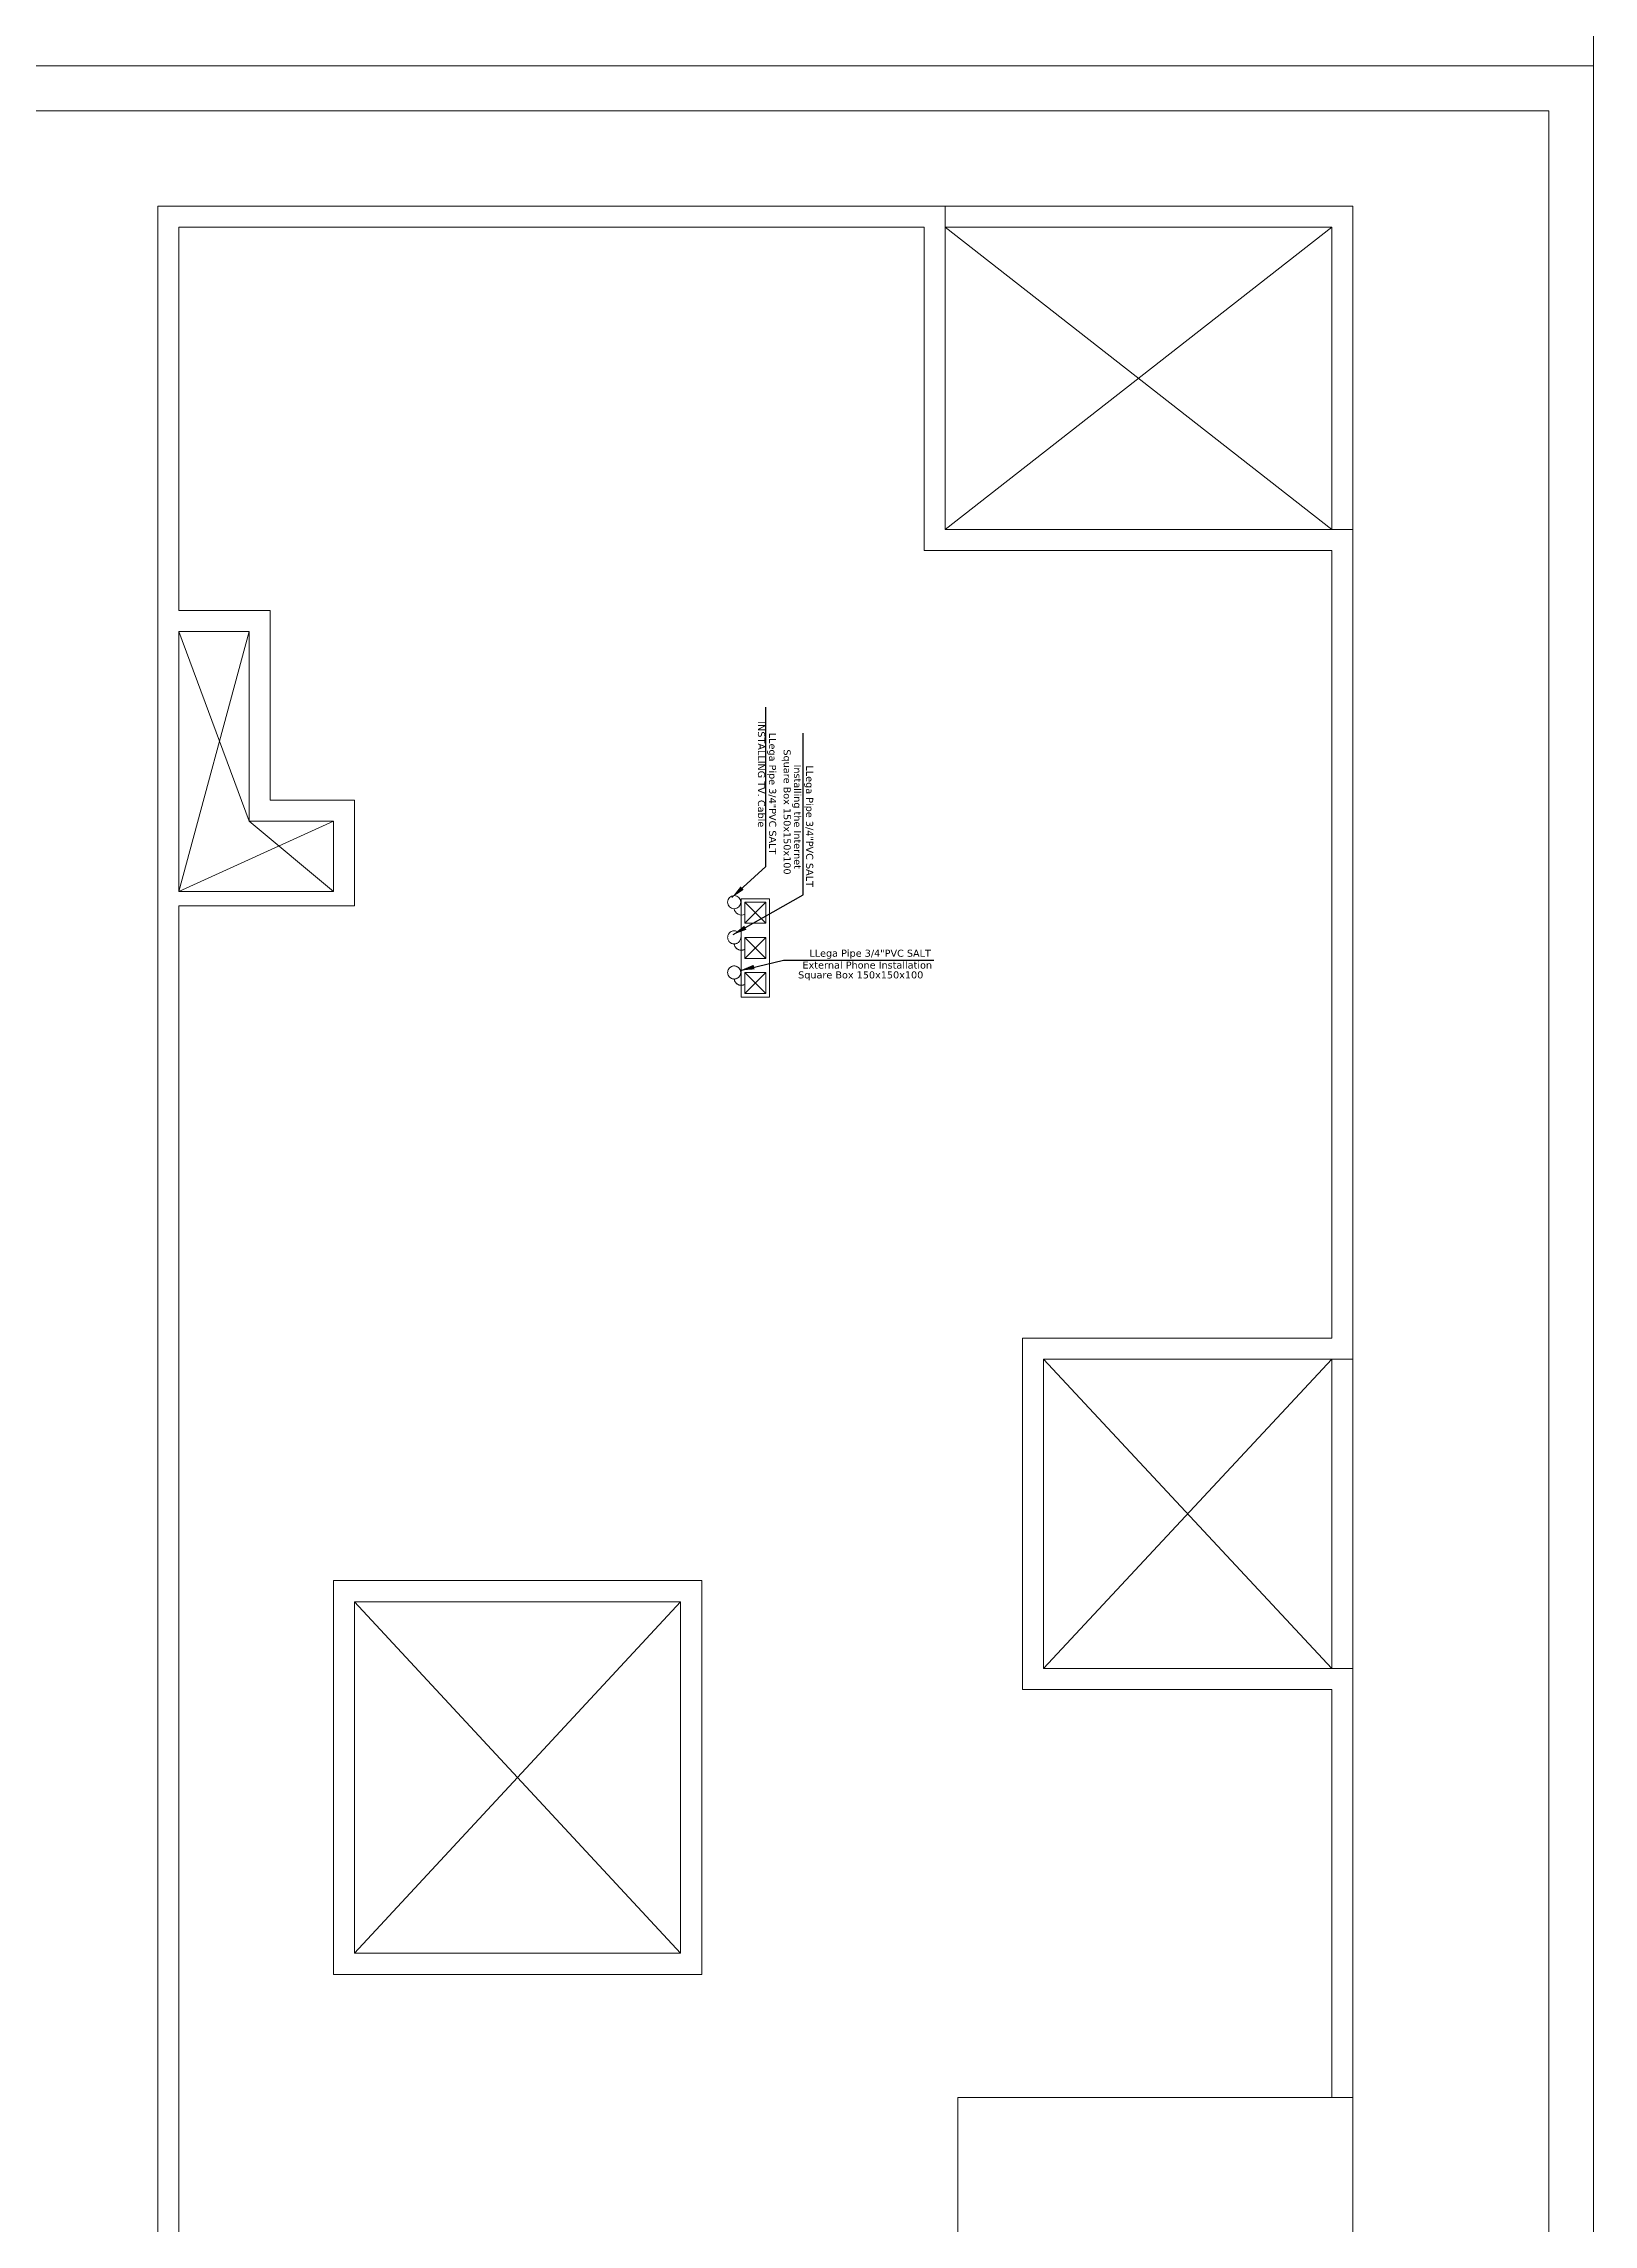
# Model space of a CAD drawing. Header units: millimetres. Extents: x -59 to 123, y 54 to 155.
# Drawn here: x 18.54 to 29.56, y 109.48 to 124.98 of the extents above; entities that cross this region are included whole.
import ezdxf
from ezdxf.enums import TextEntityAlignment as Align

# ---------------------------------------------------------------- set-up
doc = ezdxf.new("R2010")
doc.units = ezdxf.units.MM
for name, pattern in [('ACAD_ISO12W100', [21, 12, -3, 0, -3, 0, -3]), ('ACAD_ISO13W100', [36, 12, -3, 12, -3, 0, -3, 0, -3]), ('CENTER', [50.8, 31.75, -6.35, 6.35, -6.35]), ('CONTINUA', [0])]:
    doc.linetypes.add(name, pattern=pattern)
doc.layers.get('0').update_dxf_attribs({"lineweight": 9})
doc.layers.get('Defpoints').update_dxf_attribs({"lineweight": 0})
for name, color, linetype, lineweight in [('DET-CORTE', 86, 'Continuous', 50), ('Internet', 150, 'ACAD_ISO13W100', 25), ('mobiliario', 7, 'Continuous', 0), ('murobajo', 7, 'Continuous', 30), ('MUROS', 7, 'Continuous', 80), ('texto red', 7, 'Continuous', 9)]:
    doc.layers.add(name, color=color, linetype=linetype, lineweight=lineweight)
doc.layers.add('telefono', color=54, linetype='Continuous')
doc.layers.add('TV', color=140, linetype='ACAD_ISO12W100')
doc.styles.add('style4', font='verdanab.ttf', dxfattribs={"height": 0.1})
doc.styles.add('textcosan', font='verdana.ttf', dxfattribs={"height": 0.1})
doc.linetypes.add('FENCELINE2', pattern='A,6.35,-2.54,[132,ltypeshp.shx,S=2.54,R=0,X=-2.54,Y=0],-2.54,25.4', length=36.83)
doc.dimstyles.new('dimension horizontal', dxfattribs={"dimtxt": 0.08, "dimasz": 0.1, "dimexe": 0.15, "dimexo": 0.3, "dimgap": 0.01, "dimtad": 2, "dimtih": 1, "dimtoh": 1, "dimzin": 1, "dimtxsty": 'style4', "dimblk": 'ARCHTICK', "dimcen": 0.08, "dimadec": 0, "dimazin": 0, "dimtfac": 1, "dimtmove": 0, "dimatfit": 3, "dimfxl": 1, "dimarcsym": 0})

# ---------------------------------------------------------------- blocks, each defined once
blk = doc.blocks.new('A$C55F07E59')
at = {"linetype": 'CONTINUA'}
blk.add_lwpolyline([(5.69, 5.55), (8.5, 5.55), (8.5, 1.5), (5.69, 1.5)], close=True, dxfattribs=at)
at = {"layer": 'mobiliario', "lineweight": -2, "ltscale": 0.3}
for p, q in [((5.6, 19), (8.5, 19)), ((8.5, 16.7), (8.5, 19)), ((8.35, 18.85), (5.6, 18.85)), ((5.6, 18.85), (8.35, 16.7)), ((8.35, 18.85), (5.6, 16.7)), ((8.35, 16.7), (8.35, 18.85)), ((0.65, 14.625), (0.15, 15.975)), ((0.65, 15.975), (0.15, 14.125)), ((1.25, 14.625), (0.15, 14.125)), ((0.65, 14.625), (1.25, 14.125)), ((6.3, 8.6), (8.35, 10.8)), ((6.3, 10.8), (8.35, 8.6)), ((8.35, 10.8), (8.35, 8.6)), ((8.5, 10.8), (8.5, 8.6)), ((1.4, 9.075), (3.719, 6.575)), ((1.4, 6.575), (3.719, 9.075))]:
    blk.add_line(p, q, dxfattribs=at)
at = {"layer": 'murobajo', "lineweight": -2}
for p, q in [((5.6, 19), (0, 19)), ((0, 19), (0, 3.575)), ((5.6, 16.7), (5.6, 19)), ((5.45, 18.85), (0.15, 18.85)), ((0.15, 18.85), (0.15, 16.125)), ((5.45, 16.55), (5.45, 18.85)), ((5.6, 16.7), (8.5, 16.7)), ((8.5, 10.8), (8.5, 16.7)), ((5.45, 16.55), (8.35, 16.55)), ((8.35, 10.95), (8.35, 16.55)), ((0.75, 16.125), (0.15, 16.125)), ((0.15, 16.125), (0.8, 16.125)), ((0.15, 15.975), (0.15, 14.125)), ((0.15, 15.975), (0.65, 15.975)), ((0.65, 15.975), (0.65, 14.625)), ((0.8, 16.125), (0.8, 14.775)), ((0.8, 14.775), (1.4, 14.775)), ((1.4, 14.025), (1.4, 14.775)), ((0.65, 14.625), (1.25, 14.625)), ((1.25, 14.125), (1.25, 14.625)), ((1.25, 14.125), (0.15, 14.125)), ((0.15, 14.025), (0.15, 3.725)), ((1.4, 14.025), (0.15, 14.025)), ((6.15, 10.95), (8.35, 10.95)), ((6.15, 10.95), (6.15, 8.45)), ((6.3, 10.8), (8.5, 10.8)), ((6.3, 10.8), (6.3, 8.6)), ((3.869, 9.225), (1.25, 9.225)), ((1.25, 6.425), (1.25, 9.225)), ((3.869, 9.225), (3.869, 6.425)), ((3.719, 9.075), (1.4, 9.075)), ((1.4, 6.575), (1.4, 9.075)), ((3.719, 9.075), (3.719, 6.575)), ((6.3, 8.6), (8.5, 8.6)), ((8.5, 5.55), (8.5, 8.6)), ((6.15, 8.45), (8.35, 8.45)), ((8.35, 5.55), (8.35, 8.45)), ((3.719, 6.575), (1.4, 6.575)), ((3.869, 6.425), (1.25, 6.425))]:
    blk.add_line(p, q, dxfattribs=at)
at = {"layer": 'MUROS', "lineweight": -2}
for p, q in [((5.69, 5.55), (8.5, 5.55)), ((5.69, 5.25), (5.69, 5.55)), ((8.5, 1.5), (8.5, 5.55))]:
    blk.add_line(p, q, dxfattribs=at)
blk = doc.blocks.new('_ArchTick')
at = {"color": 0, "linetype": 'ByBlock', "const_width": 0.15}
blk.add_lwpolyline([(-0.5, -0.5), (0.5, 0.5)], dxfattribs=at)

msp = doc.modelspace()

# ---------------------------------------------------------------- linework, layer by layer
at = {"lineweight": 5}
msp.add_lwpolyline([(23.7007, 118.9041), (23.5007, 118.9041), (23.5007, 118.2045), (23.7007, 118.2045)], close=True, dxfattribs=at)
at = {"layer": 'Defpoints', "lineweight": 5, "ltscale": 0.5}
for points in [[(-14.6883, 124.826), (29.5617, 124.826), (29.5617, 154.6086), (-14.6883, 154.6086)], [(-14.6883, 95.0434), (29.5617, 95.0434), (29.5617, 124.826), (-14.6883, 124.826)]]:
    msp.add_lwpolyline(points, close=True, dxfattribs=at)
at = {"layer": 'DET-CORTE', "lineweight": 5, "ltscale": 0.5}
msp.add_lwpolyline([(-14.3704, 95.3613), (29.2437, 95.3613), (29.2437, 124.508), (-14.3704, 124.508)], close=True, dxfattribs=at)
at = {"layer": 'Internet', "lineweight": 5, "ltscale": 0.02}
for p, q in [((23.5257, 118.6291), (23.6757, 118.4791)), ((23.5257, 118.4791), (23.6757, 118.6291)), ((23.5257, 118.6291), (23.6757, 118.4791)), ((23.5257, 118.4791), (23.6757, 118.6291))]:
    msp.add_line(p, q, dxfattribs=at)
msp.add_lwpolyline([(23.6757, 118.6291), (23.5257, 118.6291), (23.5257, 118.4791), (23.6757, 118.4791)], close=True, dxfattribs=at)
msp.add_lwpolyline([(23.6757, 118.6291), (23.5257, 118.6291), (23.5257, 118.4791), (23.6757, 118.4791)], close=True, dxfattribs=at)
msp.add_circle((23.4507, 118.6291), 0.0466, dxfattribs=at)
msp.add_circle((23.4507, 118.6291), 0.0466, dxfattribs=at)
msp.add_arc((23.5011, 118.5886), 0.0507, 186.85689, 299.0526, dxfattribs=at)
msp.add_arc((23.5011, 118.5886), 0.0507, 186.85689, 299.0526, dxfattribs=at)
at = {"layer": 'telefono', "linetype": 'CENTER', "lineweight": 5, "ltscale": 0.015}
for p, q in [((23.5257, 118.3795), (23.6757, 118.2295)), ((23.5257, 118.2295), (23.6757, 118.3795))]:
    msp.add_line(p, q, dxfattribs=at)
msp.add_lwpolyline([(23.6757, 118.3795), (23.5257, 118.3795), (23.5257, 118.2295), (23.6757, 118.2295)], close=True, dxfattribs=at)
msp.add_circle((23.4507, 118.3795), 0.0466, dxfattribs=at)
msp.add_arc((23.5011, 118.339), 0.0507, 186.85689, 299.0526, dxfattribs=at)
at = {"layer": 'TV', "linetype": 'FENCELINE2', "lineweight": 5, "ltscale": 0.01}
for p, q in [((23.5257, 118.8791), (23.6757, 118.7291)), ((23.5257, 118.7291), (23.6757, 118.8791)), ((23.5257, 118.3795), (23.6757, 118.2295))]:
    msp.add_line(p, q, dxfattribs=at)
for points in [[(23.6757, 118.8791), (23.5257, 118.8791), (23.5257, 118.7291), (23.6757, 118.7291)], [(23.6757, 118.3795), (23.5257, 118.3795), (23.5257, 118.2295), (23.6757, 118.2295)]]:
    msp.add_lwpolyline(points, close=True, dxfattribs=at)
for centre in [(23.4507, 118.8791), (23.4507, 118.8791), (23.4507, 118.3795)]:
    msp.add_circle(centre, 0.0466, dxfattribs=at)
for centre in [(23.5011, 118.8386), (23.5011, 118.8386), (23.5011, 118.339)]:
    msp.add_arc(centre, 0.0507, 186.85689, 299.0526, dxfattribs=at)

# ---------------------------------------------------------------- block references
at = {"color": 251, "linetype": 'CONTINUA', "lineweight": 5}
msp.add_blockref('A$C55F07E59', (19.3507, 104.8294), dxfattribs=at)

# ---------------------------------------------------------------- texts
at = {"lineweight": 5, "style": 'textcosan'}
for s, rotation, p in [('INSTALLING TV. Cable ', 269.99999, (23.6197, 120.1661)), ('Square Box 150x150x100', 270.00001, (23.8024, 119.9657)), ('Installing the Internet', 270.00001, (23.8763, 119.858))]:
    msp.add_text(s, height=0.05, rotation=rotation, dxfattribs=at).set_placement(p)
for s, rotation, p in [('LLega Pipe 3/4"PVC SALT ', 269.99999, (23.6992, 119.1977)), ('LLega Pipe 3/4"PVC SALT ', 270.00001, (23.9624, 118.9657)), ('LLega Pipe 3/4"PVC SALT ', 0.00001, (24.8713, 118.4914)), ('Square Box 150x150x100', 0.00001, (24.7957, 118.3373)), ('External Phone Installation', 0.00001, (24.858, 118.4071))]:
    msp.add_text(s, height=0.05, rotation=rotation, dxfattribs=at).set_placement(p, align=Align.RIGHT)

# ---------------------------------------------------------------- leaders
at = {"layer": 'texto red', "lineweight": 5, "ltscale": 0.5}
for points in [[(23.4335, 118.9121), (23.6752, 119.1333), (23.6752, 120.2653)], [(23.4429, 118.6489), (23.9413, 118.9315), (23.9413, 120.0811)], [(23.4948, 118.3945), (23.8007, 118.468), (24.8713, 118.468)]]:
    msp.add_leader(points, dimstyle='dimension horizontal', dxfattribs=at)

doc.saveas('drawing.dxf')
